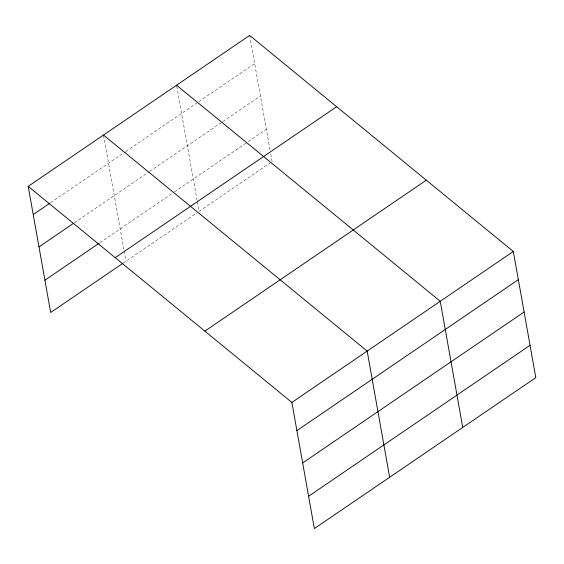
<?xml version="1.0" encoding="UTF-8"?>
<svg xmlns="http://www.w3.org/2000/svg" width="564" height="564" viewBox="0 0 564 564"><rect width="100%" height="100%" fill="white"/><g stroke="black" fill="none" stroke-linecap="round" stroke-linejoin="round"><path stroke-width="0.42" stroke-dasharray="2.82 2.11" d="M50.598 202.709L125.152 151.885M125.878 151.392L198.232 102.077M198.951 101.583L254.667 63.605M74.455 222.702L149.002 171.886M149.721 171.4L222.075 122.078M222.801 121.584L260.42 95.936M99.934 242.689L173.747 192.38M174.466 191.887L247.547 142.072M248.266 141.578L266.356 129.248M123.065 263.176L196.871 212.875M270.671 162.566L199.043 211.394L197.224 201.186M249.641 35.419L270.149 150.517M270.755 153.923L272.116 161.579M176.715 86.08L197.069 200.333M103.494 135.043L123.995 250.141M124.143 250.994L125.962 261.202"/><path stroke-width="0.85" d="M28.2 186.367L249.641 35.419L513.325 251.473L535.8 377.633L314.359 528.581L291.884 402.421L28.2 186.367L50.675 312.526L122.346 263.67M33.22 214.553L49.872 203.202M38.979 246.884L73.729 223.196M44.916 280.195L99.208 243.183M115.218 257.663L336.659 106.716M204.866 331.124L426.314 180.177M291.884 402.421L513.325 251.473M296.904 430.607L518.351 279.659M302.664 462.938L524.104 311.991M308.6 496.249L530.04 345.302M176.567 85.227L440.251 301.282L462.727 427.449M103.494 135.043L367.178 351.097L389.646 477.264"/></g></svg>
